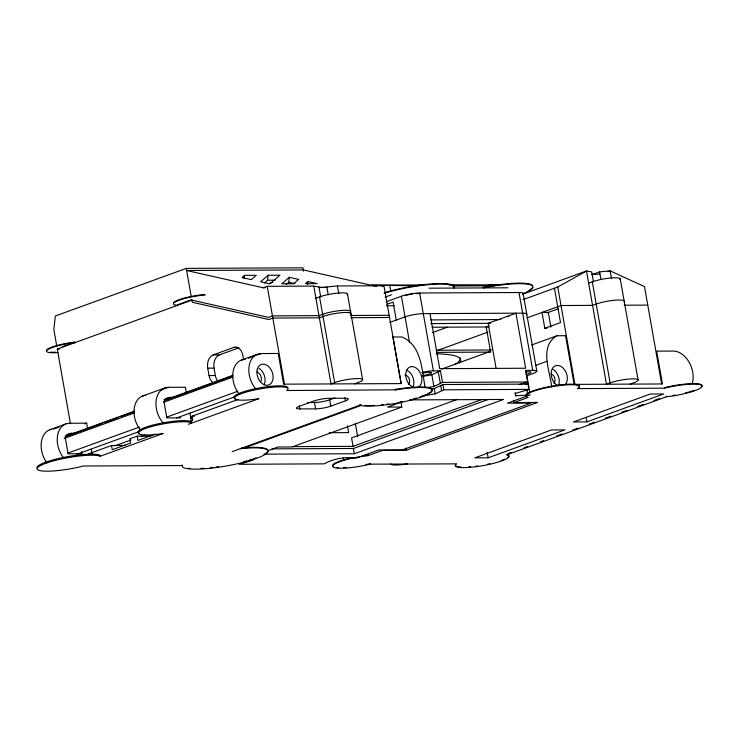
<?xml version="1.0" encoding="UTF-8"?>
<svg xmlns="http://www.w3.org/2000/svg" width="739" height="739" viewBox="0 0 739 739"><rect width="100%" height="100%" fill="white"/><g stroke="black" fill="none" stroke-linecap="round" stroke-linejoin="round"><path stroke-width="1.11" d="M244.175 278.363L244.489 275.379L256.322 275.324L251.315 279.647L241.995 277.541L244.489 275.379M264.285 283.12L267.62 280.229L268.146 275.259L279.97 275.204L269.975 283.85L260.645 281.753L268.146 275.259M286.279 284.441L288.773 282.27L289.3 277.31L298.63 279.416L293.623 283.739L281.799 283.794L289.3 277.31M307.636 284.497L307.951 281.513L317.28 283.619L305.456 283.674L307.951 281.513M513.605 400.372L513.993 402.57L537.65 402.459L406.016 450.337L382.359 450.448L368.336 455.547L362.267 456.332A27.288 4.739 -10 0 0 332.652 466.309A27.288 4.739 -10 0 0 363.81 465.598L370.248 464.157L456.536 463.861A27.288 4.739 -10 0 0 480.766 466.004A27.288 4.739 -10 0 0 508.404 455.473L506.695 454.411L508.312 454.938A27.288 4.739 -10 0 1 507.61 457.552M523.12 293.411L536.837 371.218L535.35 372.632L526.833 375.846L528.893 387.495M526.371 394.164A27.288 4.739 -10 0 1 558.823 385.084A27.288 4.739 -10 0 1 578.628 387.504L577.796 388.612L578.72 388.03A27.288 4.739 -10 0 0 551.941 386.663A27.288 4.739 -10 0 0 526.796 397.129L528.117 397.434L513.993 402.57M692.471 382.756A21.828 15.307 70 0 0 673.22 351.062L656.657 351.145L662.449 383.957L574.138 384.391L565.557 335.7L557.012 335.746C538.694 346.185 550.158 371.486 551.728 387.088M523.101 299.637L557.76 287.028L586.498 270.991L591.708 271.924L593.454 281.845M422.274 376.53L431.862 374.821L440.453 370.775L442.504 382.414L433.922 386.469L427.613 387.559M431.142 389.13L434.292 388.585L442.883 384.529L528.062 384.114L528.995 389.379L515.222 393.462L515.739 395.818L530.196 394.875L507.508 403.152L531.165 403.041L402.459 449.848L378.802 449.968L356.115 458.189C345.15 456.6 333.945 458.503 324.227 463.852L239.048 464.277L252.821 460.194M422.616 396.039L435.225 393.85L443.806 389.804L528.995 389.379M385.213 297.078L391.439 294.806M303.535 271.158L302.944 267.814L186.256 268.386L55.351 315.996L53.836 329.483L56.801 346.314M62.39 346.665L74.861 342.129L74.953 342.656L72.773 342.887A21.828 3.787 -10 0 0 47.823 349.556A21.828 3.787 -10 0 0 57.938 352.568M178.533 304.422L191.761 299.609M70.427 423.576L57.291 349.076L191.854 300.126L268.423 317.373L272.451 315.876L318.971 315.645L322.62 314.315A16.369 2.845 -10 0 1 341.981 310.417A16.369 2.845 -10 0 1 350.175 312.209M268.377 283.748L272.7 282.178M376.511 286.436L303.323 269.929L186.625 270.502L263.204 287.776L267.232 286.307L313.752 286.076L318.962 287.018A10.919 1.894 -10 0 0 326.841 286.972L337.409 285.965L383.929 285.734L401.185 383.587L283.656 384.169L278.243 353.473L261.292 353.556L257.006 355.117M315.895 298.233L319.553 296.902A16.369 2.845 -10 0 1 338.915 293.004A16.369 2.845 -10 0 1 347.108 294.796M381.906 286.464L383.929 285.734M214.319 383.393A10.919 7.547 89.7 0 1 209.045 375.56L207.733 368.151A10.919 7.547 89.7 0 1 213.183 354.905L233.663 347.459L237.866 347.432M213.183 354.905L219.492 354.868L238.891 347.82M386.248 301.761L401.416 296.237A13.099 2.272 -10 0 1 419.65 293.004L519 292.515A13.099 2.272 -10 0 1 522.806 294.067M386.968 304.311L393.111 302.075L396.28 320.07M49.652 429.83L65.734 423.983M142.525 396.058L164.464 388.077M241.247 360.142L257.338 354.295M53.605 429.091L58.963 427.142M161.102 389.989L168.418 387.328L185.369 387.245L186.367 392.88M248.424 358.23L253.782 356.281M84.495 423.937L86.648 423.161L87.645 428.842M66.104 435.243L71.461 433.294L75.452 433.276M163.919 399.67L170.192 397.388L173.175 397.37M65.291 436.315L134.572 411.115M164.88 400.085L233.071 375.283M66.528 436.269L102.25 423.271M104.411 422.486L118.489 417.369M120.651 416.584L132.558 412.251M166.118 400.048L232.148 376.031M64.136 438.458L134.498 412.87M163.725 402.238L232.997 377.038M389.887 322.398L405.055 316.883A13.099 2.272 -10 0 1 423.29 313.641L522.639 313.151A13.099 2.272 -10 0 1 526.445 314.712M67.859 453.081L139.311 427.096M166.367 417.249L237.81 391.264M76.976 454.199L138.673 431.761M176.566 417.978L235.02 396.714M522.676 294.205L586.498 270.991L606.47 384.234L610.118 382.904A16.369 2.845 -10 0 1 632.917 378.858A16.369 2.845 -10 0 1 633.776 382.793L630.118 384.123M125.325 445.432L111.534 445.497L88.504 453.875L90.287 453.866M150.913 436.121L137.131 436.186L129.815 438.846L130.563 443.086L112.282 449.728L111.534 445.497M189.877 421.507L192.722 420.473L191.974 416.242L238.217 399.42M114.656 445.931L130.886 440.028M140.622 436.49L144.946 434.92M190.376 418.394L192.546 417.609M432.26 332.67L447.4 327.165M592.013 274.64L599.588 271.887L610.155 270.871L644.491 286.593L661.654 383.966M155.208 434.116L137.879 440.426L137.131 436.186M188.353 424.315L258.89 398.663L255.186 399.236A27.288 4.739 -10 0 1 234.956 396.926A27.288 4.739 -10 0 1 267.148 387.809A27.288 4.739 -10 0 1 287.379 390.109L286.769 390.506L396.021 389.841A38.197 6.633 -10 0 1 426.579 394.922A38.197 6.633 -10 0 1 361.426 405.637L359.958 405.184L232.203 451.649M607.985 271.666L610.155 270.871L611.513 278.603M240.323 448.702A43.656 7.584 -10 0 1 252.175 459.834A43.656 7.584 -10 0 1 182.551 466.983L182.21 465.007L182.302 465.542L83.119 466.023L78.888 467.094A32.747 5.69 -10 0 1 38.548 470.18A32.747 5.69 -10 0 1 59.859 459.316A32.747 5.69 -10 0 1 100.199 456.24L163.227 433.451L159.19 434.079A27.288 4.739 -10 0 1 145.472 428.463A27.288 4.739 -10 0 1 190.865 422.56L191.54 423.151L190.68 421.498A27.288 4.739 -10 0 0 157.065 424.066A27.288 4.739 -10 0 0 139.302 433.109M588.641 283.139L592.299 281.818A16.369 2.845 -10 0 1 611.661 277.919A16.369 2.845 -10 0 1 619.855 279.712M489.264 325.862L486.188 326.98L490.484 351.321L441.811 369.029M354.665 383.818L358.313 382.488A16.369 2.845 -10 0 0 357.464 378.553A16.369 2.845 -10 0 0 334.665 382.608L331.007 383.938L313.752 286.076M436.601 350.785L487.795 332.162M526.824 317.964L561.021 305.53L592.558 305.373L596.216 304.043A16.369 2.845 -10 0 1 613.656 300.32A16.369 2.845 -10 0 1 624.159 301.124M547.054 312.874L557.88 308.93M307.738 402.543L314.491 402.515A10.919 1.894 -10 0 0 329.696 399.817L334.915 397.915M345.436 400.843A10.919 1.894 -10 0 0 344.864 398.229L329.095 398.303A10.919 1.894 -10 0 0 313.899 401L299.277 406.321A10.919 1.894 -10 0 0 299.849 408.944L315.618 408.861A10.919 1.894 -10 0 0 330.813 406.164L345.436 400.843L344.882 397.665M550.915 327.155L548.32 312.412L542.01 312.44L544.809 328.319L560.522 322.61L554.462 288.228M243.371 448.296L361.251 405.378M531.664 344.965L557.012 335.746M267.564 450.799L277.919 447.03L292.117 446.956L401.813 407.06L400.88 401.794M402.155 401.785L387.606 407.078L401.813 407.06M535.544 365.445L547.165 361.223M457.515 399.346L351.57 437.885L353.066 446.347L292.422 446.633M536.837 371.218L534.87 370.415L525.641 370.35L527.692 381.998L519.175 384.585M353.066 446.347L481.708 399.559M526.593 384.649L528.062 384.114M272.192 448.85L353.436 448.471L488.571 399.319M263.971 454.162L354.369 453.737L503.555 399.476L409.646 399.882M366.156 455.778L368.234 455.021L368.336 455.547M488.146 457.792L564.938 429.867L551.534 429.941L474.743 457.866L488.146 457.792L487.158 452.185M586.877 421.886L663.659 393.961L650.255 394.026L573.473 421.951L586.877 421.886L586.082 417.396M507.933 453.635L511.176 452.462M524.154 447.732L527.406 446.559M540.385 441.839L543.627 440.656M556.606 435.936L562.019 433.969M572.836 430.033L578.24 428.066M589.057 424.131L594.47 422.163M605.287 418.228L610.691 416.26M621.508 412.325L626.921 410.357M637.739 406.422L643.142 404.464M653.96 400.529L659.373 398.561M506.64 454.882L666.476 396.751L669.211 396.464A27.288 4.739 -10 0 0 702.05 385.989A27.288 4.739 -10 0 0 667.252 387.513L664.61 388.187L577.796 388.612M365.86 464.591L370.156 463.621L370.248 464.157M523.295 293.494A43.656 7.584 -10 0 0 527.886 284.201A43.656 7.584 -10 0 0 485.699 287.397L483.223 287.924L483.121 287.388L485.606 286.861A43.656 7.584 -10 0 1 532.699 285.707M421.895 372.216L430.625 370.923L440.453 370.775M395.31 389.97L395.928 389.314A38.197 6.633 -10 0 1 432.195 390.081M363.182 455.667L368.234 455.021M74.861 342.129L72.681 342.36A21.828 3.787 -10 0 0 46.4 350.739M267.62 280.229L275.148 280.192M423.124 284.921L371.449 285.171L417.396 285.799M448.379 284.792L500.054 284.875M498.243 285.143L488.387 285.189L498.483 285.466M452.61 285.984L493.744 285.781M263.204 287.776L265.486 287.767M319.257 287.499L326.121 287.462M483.121 287.388L485.366 287.379M429.063 288.192L507.905 287.794M386.312 305.789L394.349 305.743M624.095 305.216L647.752 305.096M350.563 315.488L389.139 315.294M350.951 317.678L389.527 317.484M430.726 319.904L500.774 319.562M430.828 323.58L490.53 323.285M432.066 327.248L488.442 326.961M544.809 328.319L546.906 328.31M57.291 349.076L59.563 349.057M436.287 350.258L491.601 349.99M436.666 352.374L490.825 352.106M207.733 368.151L214.042 368.114A10.919 7.547 89.7 0 1 219.492 354.868M209.045 375.56L215.354 375.523A10.919 7.547 89.7 0 0 217.266 380.465M442.504 382.414L527.692 381.998M395.217 389.444L397.453 389.435M191.974 416.242L194.274 416.233M180.769 417.821L166.829 417.895L163.901 401.295A13.644 9.57 70 0 1 170.192 397.388M86.648 423.161L69.688 423.244A21.828 15.307 70 0 0 57.587 435.373A21.828 15.307 70 0 0 63.517 457.801M329.188 432.694L348.669 432.601L347.478 425.858M288.773 282.27L294.99 283.674M361.334 405.101L359.865 404.649L359.958 405.184M666.384 396.224L666.476 396.751M664.61 388.187L664.518 387.661L667.16 386.987A27.288 4.739 -10 0 1 701.302 386.82M620.243 278.889L638.071 379.985M599.588 271.887L600.946 279.582M592.299 281.818L610.118 382.904M557.76 287.028L574.924 384.391M519 292.515L532.717 370.313M529.817 392.769L529.263 389.61L526.879 389.619L527.628 393.841M525.577 382.211L525.946 384.326M515.175 392.649L515.739 395.818M496.072 368.225L488.146 323.294L515.942 313.188L525.641 368.234L439.705 368.659L429.996 313.613M442.883 384.529L443.806 389.804M438.245 371.578L440.296 383.218M440.675 385.333L441.599 390.608M419.65 293.004L433.377 370.802M431.862 374.821L433.922 386.469M434.292 388.585L435.225 393.85M425.027 387.042C421.886 369.574 421.378 344.937 401.859 336.966L392.926 337.012L401.138 383.587M401.416 296.237L409.6 342.665M389.832 285.679L390.774 291.046M405.637 448.213L406.016 450.337M347.496 293.983L362.609 379.68M337.409 285.965L338.767 293.697M355.32 423.327L357.685 436.731M326.841 286.972L328.208 294.713M353.436 448.471L354.369 453.737M318.962 287.018L320.717 296.958M319.553 296.902L334.665 382.608M343.247 458.125L343.644 460.379M329.696 399.817L330.813 406.164M314.491 402.515L315.618 408.861M299.286 405.766L299.849 408.944M267.232 286.307L284.487 384.16M243.584 359.616L242.835 355.385A10.919 7.547 89.7 0 0 233.663 347.459M214.042 368.114L215.354 375.523M186.256 268.386L191.225 296.588M191.826 299.988L192.223 302.26L268.802 319.525L272.83 318.066L319.35 317.835L323.008 316.504A16.369 2.845 -10 0 1 342.369 312.606A16.369 2.845 -10 0 1 350.563 314.398M177.517 304.791L177.609 305.318L176.797 305.281A21.828 3.787 -10 0 1 179.235 300.2A21.828 3.787 -10 0 1 205.054 295.009M189.941 413.166L191.327 421.054M100.31 456.332L100.014 455.178A32.747 5.69 -10 0 0 63.776 457.386A32.747 5.69 -10 0 0 36.95 467.87M91.257 449.303L92.061 453.857M81.66 451.575L82.047 453.737L68.108 453.801L65.18 437.202A13.644 9.57 70 0 1 71.461 433.294M173.425 303.415A21.828 3.787 -10 0 1 204.962 294.482M55.453 352.189A21.828 3.787 -10 0 1 50.474 352.152M404.889 375.061A5.182 3.64 70 0 1 409.157 378.774A5.182 3.64 70 0 1 408.408 384.437M415.032 387.726A10.919 7.658 70 0 1 406.044 371.957A10.919 7.658 70 0 1 419.17 371.015A10.919 7.658 70 0 1 417.064 387.578M406.672 370.11A10.919 7.658 70 0 1 413.323 386.081M255.805 388.954A21.828 15.307 70 0 1 249.098 366.184A21.828 15.307 70 0 1 261.292 353.556M257.117 372.022A6.004 4.212 70 0 1 260.775 381.749M239.03 393.961A21.828 15.307 70 0 1 233.099 371.532A21.828 15.307 70 0 1 245.2 359.403M162.931 422.736A21.828 15.307 70 0 1 156.225 399.965A21.828 15.307 70 0 1 168.418 387.328M140.992 430.708A21.828 15.307 70 0 1 134.202 408.584A21.828 15.307 70 0 1 145.463 395.365M46.769 462.771A21.828 15.307 70 0 1 51.573 429.285M259.01 368.271A10.919 7.658 70 0 1 264.035 384.816M235.288 398.266A27.288 4.739 -10 0 1 256.47 388.492A27.288 4.739 -10 0 1 287.85 387.689M431.936 390.709A38.197 6.633 -10 0 1 427.484 393.915M425.59 394.783A38.197 6.633 -10 0 1 420.232 396.815M416.417 398.025A38.197 6.633 -10 0 1 413.295 398.912M401.961 401.61A38.197 6.633 -10 0 1 399.799 402.044M388.89 403.9A38.197 6.633 -10 0 1 386.719 404.196M383.55 404.593A38.197 6.633 -10 0 1 381.232 404.843M374.618 405.388A38.197 6.633 -10 0 1 364.512 405.452M241.385 448.056A43.656 7.584 -10 0 1 265.125 453.848M256.202 457.912A43.656 7.584 -10 0 1 253.154 458.956M252.082 459.307A43.656 7.584 -10 0 1 249.08 460.212M246.955 460.822A43.656 7.584 -10 0 1 243.648 461.699M218.319 466.706A43.656 7.584 -10 0 1 216.102 467.011M212.804 467.427A43.656 7.584 -10 0 1 210.661 467.676M203.946 468.277A43.656 7.584 -10 0 1 200.749 468.471M190.422 468.471A43.656 7.584 -10 0 1 188.306 468.267M599.966 274.003A10.919 1.894 -10 0 1 592.078 274.04M407.549 463.824A16.369 2.845 -10 0 1 390.829 463.907M551.312 374.054A5.182 3.64 70 0 1 554.795 378.248A5.182 3.64 70 0 1 553.834 383.264M557.557 385.573A10.919 7.658 70 0 1 551.728 369.906A10.919 7.658 70 0 1 563.534 368.521A10.919 7.658 70 0 1 565.261 384.677M552.883 369.334A10.919 7.658 70 0 1 558.416 385.74M693.819 390.478A27.288 4.739 -10 0 1 689.395 391.855M688.397 392.132A27.288 4.739 -10 0 1 685.219 392.954M675.104 395.032A27.288 4.739 -10 0 1 673.09 395.365M504.608 459.196A27.288 4.739 -10 0 1 501.07 460.582M489.929 463.686A27.288 4.739 -10 0 1 487.666 464.175M477.68 465.93A27.288 4.739 -10 0 1 475.704 466.198M470.503 466.752A27.288 4.739 -10 0 1 468.424 466.909M460.951 467.03A27.288 4.739 -10 0 1 458.097 466.725M457.127 466.512A27.288 4.739 -10 0 1 455.741 465.939M346.674 467.464A27.288 4.739 -10 0 1 343.69 467.639M338.591 467.648A27.288 4.739 -10 0 1 336.55 467.482M332.892 466.355A27.288 4.739 -10 0 1 351.727 457.764M405.97 295.323A10.919 1.894 -10 0 1 412.353 294.039M415.9 293.632A10.919 1.894 -10 0 1 419.983 293.614M507.684 316.819A7.094 1.229 -10 0 1 508.737 316.366M460.314 357.731A87.322 15.159 -10 0 1 455.002 364.567M436.241 353.842A87.322 15.159 -10 0 1 459.667 363.034M384.252 293.291A43.656 7.584 -10 0 1 453.672 286.279L453.885 288.062L453.58 285.744A43.656 7.584 -10 0 0 384.16 292.764M532.357 287.776A43.656 7.584 -10 0 1 529.115 290.251M525.494 372.022A7.094 1.229 -10 0 1 530.925 372.271A7.094 1.229 -10 0 1 526.002 374.35M422.745 373.112A7.094 1.229 -10 0 1 431.585 372.798A7.094 1.229 -10 0 1 422.837 375.504M257.181 369.814A10.919 7.658 70 0 0 267.195 385.296A10.919 7.658 70 0 0 270.705 369.057A10.919 7.658 70 0 0 257.181 369.814"/></g></svg>
